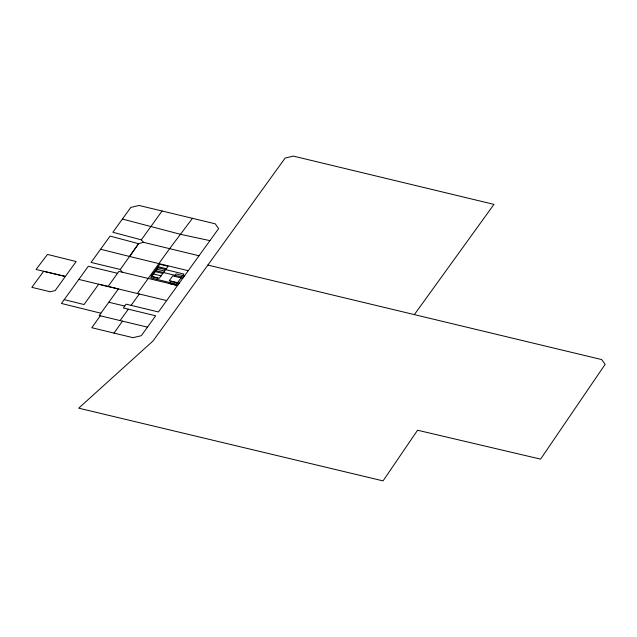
<?xml version="1.0" encoding="UTF-8"?>
<svg xmlns="http://www.w3.org/2000/svg" width="637" height="637" viewBox="0 0 637 637"><rect width="100%" height="100%" fill="white"/><g stroke="black" fill="none" stroke-linecap="round" stroke-linejoin="round"><path stroke-width="0.96" d="M120.289 269.475L138.595 243.684L110.09 236.08L91.075 262.428L120.289 269.475L122.208 272.206M100.59 249.25L129.614 256.488L138.603 243.676L143.429 242.323L199.023 255.763L218.634 228.603L215.218 223.802L139.073 205.472L130.784 207.447L112.86 232.258L141.326 239.846L143.429 242.323M100.288 315.793L91.8 327.721L132.982 337.674L141.295 335.707L155.675 315.785L123.363 307.974L126.142 304.152L158.446 311.963L199.023 255.763M113.975 333.087L122.487 321.136M108.083 286.475L118.904 271.386L177.548 285.503M141.326 239.846L162.061 211.006M100.885 313.221L61.447 303.459L88.32 266.25L117.534 273.305M192.47 218.324L169.522 248.804L137.369 293.53M120.098 320.562L128.332 309.176M131.087 305.362L139.304 293.999M414.44 314.503L493.962 204.381L293.418 156.113L285.129 158.08L153.095 340.899L78.701 408.166L383.044 480.887L417.561 430.222L540.574 459.134L605.15 364.348L601.647 359.563L207.869 265.064M156.989 279.388L157.88 278.17L151.63 276.649M170.907 281.068L169.163 283.457L177.436 285.48L179.18 283.091L169.259 280.67L172.754 275.893L182.676 278.313L184.419 275.925L176.146 273.91L174.403 276.291M170.23 282.613L171.122 281.395L177.365 282.916M209.947 240.627L180.852 234.408L122.4 219.048M108.808 302.249L124.756 306.063M129.614 256.488L188.226 270.709M78.797 279.42L166.663 300.584M147.473 327.155L99.205 315.538L118.41 288.959L98.687 284.221L84.036 304.542L64.21 299.629M158.04 266.68L166.313 268.695M156.296 269.069L164.569 271.083M155.993 270.677L181.728 276.952M154.552 271.458L162.825 273.472M152.8 273.846L161.081 275.861M65.356 276.458L55.156 290.591L50.18 291.762L31.85 287.343L43.65 271.29L65.356 276.458L76.137 261.536L47.496 254.418L36.07 269.475L65.356 276.458M159.791 264.291L151.057 276.235L159.33 278.25L168.064 266.306L159.791 264.291M158.111 267.787L150.746 277.867L176.481 284.134L183.846 274.061L158.111 267.787"/></g></svg>
